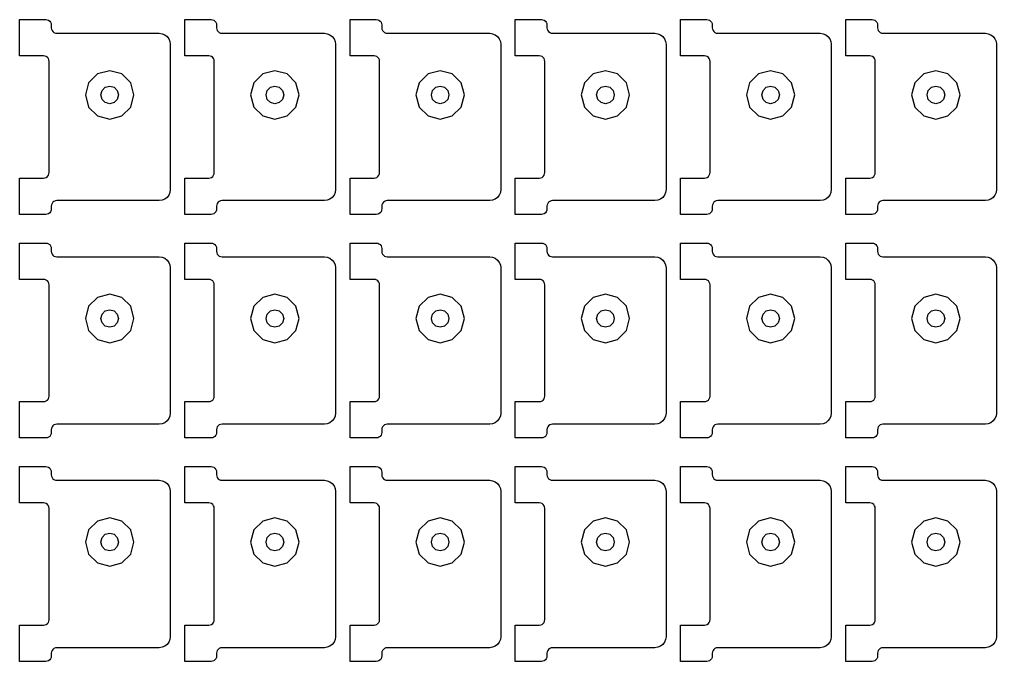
# Model space of a CAD drawing. Extents: x 11 to 212, y 11 to 212.
# Drawn here: x 134.06 to 144.49, y 97.02 to 103.88 of the extents above; entities that cross this region are included whole.
import ezdxf

# ---------------------------------------------------------------- set-up
doc = ezdxf.new("R2010")
doc.units = 0
doc.layers.add('G', color=7, linetype='continuous')

msp = doc.modelspace()

# ---------------------------------------------------------------- linework, layer by layer
at = {"layer": 'G'}
for points in [[(134.318, 102.188), (134.333, 102.19), (134.347, 102.196), (134.359, 102.205), (134.369, 102.218), (134.374, 102.232), (134.376, 102.247), (134.376, 103.435), (134.374, 103.451), (134.369, 103.465), (134.359, 103.477), (134.347, 103.486), (134.333, 103.492), (134.318, 103.494), (134.061, 103.494), (134.061, 103.882), (134.341, 103.882), (134.356, 103.88), (134.371, 103.874), (134.383, 103.865), (134.392, 103.853), (134.398, 103.839), (134.4, 103.824), (134.4, 103.794), (134.402, 103.779), (134.408, 103.765), (134.417, 103.753), (134.429, 103.743), (134.444, 103.737), (134.459, 103.735), (135.553, 103.735), (135.583, 103.731), (135.612, 103.72), (135.636, 103.701), (135.655, 103.676), (135.667, 103.648), (135.671, 103.618), (135.671, 102.065), (135.667, 102.034), (135.655, 102.006), (135.636, 101.982), (135.612, 101.963), (135.583, 101.951), (135.553, 101.947), (134.459, 101.947), (134.444, 101.945), (134.429, 101.939), (134.417, 101.93), (134.408, 101.918), (134.402, 101.903), (134.4, 101.888), (134.4, 101.859), (134.398, 101.844), (134.392, 101.829), (134.383, 101.817), (134.371, 101.808), (134.356, 101.802), (134.341, 101.8), (134.061, 101.8), (134.061, 102.188)], [(136.082, 102.188), (136.098, 102.19), (136.112, 102.196), (136.124, 102.205), (136.133, 102.218), (136.139, 102.232), (136.141, 102.247), (136.141, 103.435), (136.139, 103.451), (136.133, 103.465), (136.124, 103.477), (136.112, 103.486), (136.098, 103.492), (136.082, 103.494), (135.826, 103.494), (135.826, 103.882), (136.106, 103.882), (136.121, 103.88), (136.135, 103.874), (136.147, 103.865), (136.157, 103.853), (136.163, 103.839), (136.165, 103.824), (136.165, 103.794), (136.167, 103.779), (136.173, 103.765), (136.182, 103.753), (136.194, 103.743), (136.208, 103.737), (136.224, 103.735), (137.318, 103.735), (137.348, 103.731), (137.376, 103.72), (137.401, 103.701), (137.42, 103.676), (137.431, 103.648), (137.435, 103.618), (137.435, 102.065), (137.431, 102.034), (137.42, 102.006), (137.401, 101.982), (137.376, 101.963), (137.348, 101.951), (137.318, 101.947), (136.224, 101.947), (136.208, 101.945), (136.194, 101.939), (136.182, 101.93), (136.173, 101.918), (136.167, 101.903), (136.165, 101.888), (136.165, 101.859), (136.163, 101.844), (136.157, 101.829), (136.147, 101.817), (136.135, 101.808), (136.121, 101.802), (136.106, 101.8), (135.826, 101.8), (135.826, 102.188)], [(137.847, 102.188), (137.862, 102.19), (137.876, 102.196), (137.889, 102.205), (137.898, 102.218), (137.904, 102.232), (137.906, 102.247), (137.906, 103.435), (137.904, 103.451), (137.898, 103.465), (137.889, 103.477), (137.876, 103.486), (137.862, 103.492), (137.847, 103.494), (137.591, 103.494), (137.591, 103.882), (137.871, 103.882), (137.886, 103.88), (137.9, 103.874), (137.912, 103.865), (137.922, 103.853), (137.927, 103.839), (137.929, 103.824), (137.929, 103.794), (137.931, 103.779), (137.937, 103.765), (137.947, 103.753), (137.959, 103.743), (137.973, 103.737), (137.988, 103.735), (139.082, 103.735), (139.113, 103.731), (139.141, 103.72), (139.166, 103.701), (139.184, 103.676), (139.196, 103.648), (139.2, 103.618), (139.2, 102.065), (139.196, 102.034), (139.184, 102.006), (139.166, 101.982), (139.141, 101.963), (139.113, 101.951), (139.082, 101.947), (137.988, 101.947), (137.973, 101.945), (137.959, 101.939), (137.947, 101.93), (137.937, 101.918), (137.931, 101.903), (137.929, 101.888), (137.929, 101.859), (137.927, 101.844), (137.922, 101.829), (137.912, 101.817), (137.9, 101.808), (137.886, 101.802), (137.871, 101.8), (137.591, 101.8), (137.591, 102.188)], [(139.612, 102.188), (139.627, 102.19), (139.641, 102.196), (139.653, 102.205), (139.663, 102.218), (139.669, 102.232), (139.671, 102.247), (139.671, 103.435), (139.669, 103.451), (139.663, 103.465), (139.653, 103.477), (139.641, 103.486), (139.627, 103.492), (139.612, 103.494), (139.355, 103.494), (139.355, 103.882), (139.635, 103.882), (139.651, 103.88), (139.665, 103.874), (139.677, 103.865), (139.686, 103.853), (139.692, 103.839), (139.694, 103.824), (139.694, 103.794), (139.696, 103.779), (139.702, 103.765), (139.711, 103.753), (139.724, 103.743), (139.738, 103.737), (139.753, 103.735), (140.847, 103.735), (140.878, 103.731), (140.906, 103.72), (140.93, 103.701), (140.949, 103.676), (140.961, 103.648), (140.965, 103.618), (140.965, 102.065), (140.961, 102.034), (140.949, 102.006), (140.93, 101.982), (140.906, 101.963), (140.878, 101.951), (140.847, 101.947), (139.753, 101.947), (139.738, 101.945), (139.724, 101.939), (139.711, 101.93), (139.702, 101.918), (139.696, 101.903), (139.694, 101.888), (139.694, 101.859), (139.692, 101.844), (139.686, 101.829), (139.677, 101.817), (139.665, 101.808), (139.651, 101.802), (139.635, 101.8), (139.355, 101.8), (139.355, 102.188)], [(141.376, 102.188), (141.392, 102.19), (141.406, 102.196), (141.418, 102.205), (141.427, 102.218), (141.433, 102.232), (141.435, 102.247), (141.435, 103.435), (141.433, 103.451), (141.427, 103.465), (141.418, 103.477), (141.406, 103.486), (141.392, 103.492), (141.376, 103.494), (141.12, 103.494), (141.12, 103.882), (141.4, 103.882), (141.415, 103.88), (141.429, 103.874), (141.442, 103.865), (141.451, 103.853), (141.457, 103.839), (141.459, 103.824), (141.459, 103.794), (141.461, 103.779), (141.467, 103.765), (141.476, 103.753), (141.488, 103.743), (141.502, 103.737), (141.518, 103.735), (142.612, 103.735), (142.642, 103.731), (142.671, 103.72), (142.695, 103.701), (142.714, 103.676), (142.725, 103.648), (142.729, 103.618), (142.729, 102.065), (142.725, 102.034), (142.714, 102.006), (142.695, 101.982), (142.671, 101.963), (142.642, 101.951), (142.612, 101.947), (141.518, 101.947), (141.502, 101.945), (141.488, 101.939), (141.476, 101.93), (141.467, 101.918), (141.461, 101.903), (141.459, 101.888), (141.459, 101.859), (141.457, 101.844), (141.451, 101.829), (141.442, 101.817), (141.429, 101.808), (141.415, 101.802), (141.4, 101.8), (141.12, 101.8), (141.12, 102.188)], [(143.141, 102.188), (143.156, 102.19), (143.171, 102.196), (143.183, 102.205), (143.192, 102.218), (143.198, 102.232), (143.2, 102.247), (143.2, 103.435), (143.198, 103.451), (143.192, 103.465), (143.183, 103.477), (143.171, 103.486), (143.156, 103.492), (143.141, 103.494), (142.885, 103.494), (142.885, 103.882), (143.165, 103.882), (143.18, 103.88), (143.194, 103.874), (143.206, 103.865), (143.216, 103.853), (143.222, 103.839), (143.224, 103.824), (143.224, 103.794), (143.226, 103.779), (143.231, 103.765), (143.241, 103.753), (143.253, 103.743), (143.267, 103.737), (143.282, 103.735), (144.376, 103.735), (144.407, 103.731), (144.435, 103.72), (144.46, 103.701), (144.478, 103.676), (144.49, 103.648), (144.494, 103.618), (144.494, 102.065), (144.49, 102.034), (144.478, 102.006), (144.46, 101.982), (144.435, 101.963), (144.407, 101.951), (144.376, 101.947), (143.282, 101.947), (143.267, 101.945), (143.253, 101.939), (143.241, 101.93), (143.231, 101.918), (143.226, 101.903), (143.224, 101.888), (143.224, 101.859), (143.222, 101.844), (143.216, 101.829), (143.206, 101.817), (143.194, 101.808), (143.18, 101.802), (143.165, 101.8), (142.885, 101.8), (142.885, 102.188)], [(135.248, 102.947), (135.282, 103.076), (135.248, 103.206), (135.153, 103.301), (135.024, 103.335), (134.894, 103.301), (134.799, 103.206), (134.765, 103.076), (134.799, 102.947), (134.894, 102.852), (135.024, 102.818), (135.153, 102.852)], [(137.012, 102.947), (137.047, 103.076), (137.012, 103.206), (136.918, 103.301), (136.788, 103.335), (136.659, 103.301), (136.564, 103.206), (136.529, 103.076), (136.564, 102.947), (136.659, 102.852), (136.788, 102.818), (136.918, 102.852)], [(138.777, 102.947), (138.812, 103.076), (138.777, 103.206), (138.682, 103.301), (138.553, 103.335), (138.424, 103.301), (138.329, 103.206), (138.294, 103.076), (138.329, 102.947), (138.424, 102.852), (138.553, 102.818), (138.682, 102.852)], [(140.542, 102.947), (140.576, 103.076), (140.542, 103.206), (140.447, 103.301), (140.318, 103.335), (140.188, 103.301), (140.093, 103.206), (140.059, 103.076), (140.093, 102.947), (140.188, 102.852), (140.318, 102.818), (140.447, 102.852)], [(142.307, 102.947), (142.341, 103.076), (142.307, 103.206), (142.212, 103.301), (142.082, 103.335), (141.953, 103.301), (141.858, 103.206), (141.824, 103.076), (141.858, 102.947), (141.953, 102.852), (142.082, 102.818), (142.212, 102.852)], [(144.071, 102.947), (144.106, 103.076), (144.071, 103.206), (143.976, 103.301), (143.847, 103.335), (143.718, 103.301), (143.623, 103.206), (143.588, 103.076), (143.623, 102.947), (143.718, 102.852), (143.847, 102.818), (143.976, 102.852)], [(135.118, 103.076), (135.105, 103.029), (135.071, 102.995), (135.024, 102.982), (134.976, 102.995), (134.942, 103.029), (134.929, 103.076), (134.942, 103.124), (134.976, 103.158), (135.024, 103.171), (135.071, 103.158), (135.105, 103.124)], [(136.882, 103.076), (136.87, 103.029), (136.835, 102.995), (136.788, 102.982), (136.741, 102.995), (136.707, 103.029), (136.694, 103.076), (136.707, 103.124), (136.741, 103.158), (136.788, 103.171), (136.835, 103.158), (136.87, 103.124)], [(138.647, 103.076), (138.634, 103.029), (138.6, 102.995), (138.553, 102.982), (138.506, 102.995), (138.471, 103.029), (138.459, 103.076), (138.471, 103.124), (138.506, 103.158), (138.553, 103.171), (138.6, 103.158), (138.634, 103.124)], [(140.412, 103.076), (140.399, 103.029), (140.365, 102.995), (140.318, 102.982), (140.271, 102.995), (140.236, 103.029), (140.224, 103.076), (140.236, 103.124), (140.271, 103.158), (140.318, 103.171), (140.365, 103.158), (140.399, 103.124)], [(142.176, 103.076), (142.164, 103.029), (142.129, 102.995), (142.082, 102.982), (142.035, 102.995), (142.001, 103.029), (141.988, 103.076), (142.001, 103.124), (142.035, 103.158), (142.082, 103.171), (142.129, 103.158), (142.164, 103.124)], [(143.941, 103.076), (143.929, 103.029), (143.894, 102.995), (143.847, 102.982), (143.8, 102.995), (143.766, 103.029), (143.753, 103.076), (143.766, 103.124), (143.8, 103.158), (143.847, 103.171), (143.894, 103.158), (143.929, 103.124)], [(134.318, 99.8), (134.333, 99.802), (134.347, 99.808), (134.359, 99.817), (134.369, 99.829), (134.374, 99.844), (134.376, 99.859), (134.376, 101.047), (134.374, 101.062), (134.369, 101.076), (134.359, 101.089), (134.347, 101.098), (134.333, 101.104), (134.318, 101.106), (134.061, 101.106), (134.061, 101.494), (134.341, 101.494), (134.356, 101.492), (134.371, 101.486), (134.383, 101.477), (134.392, 101.465), (134.398, 101.451), (134.4, 101.435), (134.4, 101.406), (134.402, 101.391), (134.408, 101.376), (134.417, 101.364), (134.429, 101.355), (134.444, 101.349), (134.459, 101.347), (135.553, 101.347), (135.583, 101.343), (135.612, 101.331), (135.636, 101.313), (135.655, 101.288), (135.667, 101.26), (135.671, 101.229), (135.671, 99.676), (135.667, 99.646), (135.655, 99.618), (135.636, 99.593), (135.612, 99.575), (135.583, 99.563), (135.553, 99.559), (134.459, 99.559), (134.444, 99.557), (134.429, 99.551), (134.417, 99.542), (134.408, 99.529), (134.402, 99.515), (134.4, 99.5), (134.4, 99.471), (134.398, 99.455), (134.392, 99.441), (134.383, 99.429), (134.371, 99.42), (134.356, 99.414), (134.341, 99.412), (134.061, 99.412), (134.061, 99.8)], [(136.082, 99.8), (136.098, 99.802), (136.112, 99.808), (136.124, 99.817), (136.133, 99.829), (136.139, 99.844), (136.141, 99.859), (136.141, 101.047), (136.139, 101.062), (136.133, 101.076), (136.124, 101.089), (136.112, 101.098), (136.098, 101.104), (136.082, 101.106), (135.826, 101.106), (135.826, 101.494), (136.106, 101.494), (136.121, 101.492), (136.135, 101.486), (136.147, 101.477), (136.157, 101.465), (136.163, 101.451), (136.165, 101.435), (136.165, 101.406), (136.167, 101.391), (136.173, 101.376), (136.182, 101.364), (136.194, 101.355), (136.208, 101.349), (136.224, 101.347), (137.318, 101.347), (137.348, 101.343), (137.376, 101.331), (137.401, 101.313), (137.42, 101.288), (137.431, 101.26), (137.435, 101.229), (137.435, 99.676), (137.431, 99.646), (137.42, 99.618), (137.401, 99.593), (137.376, 99.575), (137.348, 99.563), (137.318, 99.559), (136.224, 99.559), (136.208, 99.557), (136.194, 99.551), (136.182, 99.542), (136.173, 99.529), (136.167, 99.515), (136.165, 99.5), (136.165, 99.471), (136.163, 99.455), (136.157, 99.441), (136.147, 99.429), (136.135, 99.42), (136.121, 99.414), (136.106, 99.412), (135.826, 99.412), (135.826, 99.8)], [(137.847, 99.8), (137.862, 99.802), (137.876, 99.808), (137.889, 99.817), (137.898, 99.829), (137.904, 99.844), (137.906, 99.859), (137.906, 101.047), (137.904, 101.062), (137.898, 101.076), (137.889, 101.089), (137.876, 101.098), (137.862, 101.104), (137.847, 101.106), (137.591, 101.106), (137.591, 101.494), (137.871, 101.494), (137.886, 101.492), (137.9, 101.486), (137.912, 101.477), (137.922, 101.465), (137.927, 101.451), (137.929, 101.435), (137.929, 101.406), (137.931, 101.391), (137.937, 101.376), (137.947, 101.364), (137.959, 101.355), (137.973, 101.349), (137.988, 101.347), (139.082, 101.347), (139.113, 101.343), (139.141, 101.331), (139.166, 101.313), (139.184, 101.288), (139.196, 101.26), (139.2, 101.229), (139.2, 99.676), (139.196, 99.646), (139.184, 99.618), (139.166, 99.593), (139.141, 99.575), (139.113, 99.563), (139.082, 99.559), (137.988, 99.559), (137.973, 99.557), (137.959, 99.551), (137.947, 99.542), (137.937, 99.529), (137.931, 99.515), (137.929, 99.5), (137.929, 99.471), (137.927, 99.455), (137.922, 99.441), (137.912, 99.429), (137.9, 99.42), (137.886, 99.414), (137.871, 99.412), (137.591, 99.412), (137.591, 99.8)], [(139.612, 99.8), (139.627, 99.802), (139.641, 99.808), (139.653, 99.817), (139.663, 99.829), (139.669, 99.844), (139.671, 99.859), (139.671, 101.047), (139.669, 101.062), (139.663, 101.076), (139.653, 101.089), (139.641, 101.098), (139.627, 101.104), (139.612, 101.106), (139.355, 101.106), (139.355, 101.494), (139.635, 101.494), (139.651, 101.492), (139.665, 101.486), (139.677, 101.477), (139.686, 101.465), (139.692, 101.451), (139.694, 101.435), (139.694, 101.406), (139.696, 101.391), (139.702, 101.376), (139.711, 101.364), (139.724, 101.355), (139.738, 101.349), (139.753, 101.347), (140.847, 101.347), (140.878, 101.343), (140.906, 101.331), (140.93, 101.313), (140.949, 101.288), (140.961, 101.26), (140.965, 101.229), (140.965, 99.676), (140.961, 99.646), (140.949, 99.618), (140.93, 99.593), (140.906, 99.575), (140.878, 99.563), (140.847, 99.559), (139.753, 99.559), (139.738, 99.557), (139.724, 99.551), (139.711, 99.542), (139.702, 99.529), (139.696, 99.515), (139.694, 99.5), (139.694, 99.471), (139.692, 99.455), (139.686, 99.441), (139.677, 99.429), (139.665, 99.42), (139.651, 99.414), (139.635, 99.412), (139.355, 99.412), (139.355, 99.8)], [(141.376, 99.8), (141.392, 99.802), (141.406, 99.808), (141.418, 99.817), (141.427, 99.829), (141.433, 99.844), (141.435, 99.859), (141.435, 101.047), (141.433, 101.062), (141.427, 101.076), (141.418, 101.089), (141.406, 101.098), (141.392, 101.104), (141.376, 101.106), (141.12, 101.106), (141.12, 101.494), (141.4, 101.494), (141.415, 101.492), (141.429, 101.486), (141.442, 101.477), (141.451, 101.465), (141.457, 101.451), (141.459, 101.435), (141.459, 101.406), (141.461, 101.391), (141.467, 101.376), (141.476, 101.364), (141.488, 101.355), (141.502, 101.349), (141.518, 101.347), (142.612, 101.347), (142.642, 101.343), (142.671, 101.331), (142.695, 101.313), (142.714, 101.288), (142.725, 101.26), (142.729, 101.229), (142.729, 99.676), (142.725, 99.646), (142.714, 99.618), (142.695, 99.593), (142.671, 99.575), (142.642, 99.563), (142.612, 99.559), (141.518, 99.559), (141.502, 99.557), (141.488, 99.551), (141.476, 99.542), (141.467, 99.529), (141.461, 99.515), (141.459, 99.5), (141.459, 99.471), (141.457, 99.455), (141.451, 99.441), (141.442, 99.429), (141.429, 99.42), (141.415, 99.414), (141.4, 99.412), (141.12, 99.412), (141.12, 99.8)], [(143.141, 99.8), (143.156, 99.802), (143.171, 99.808), (143.183, 99.817), (143.192, 99.829), (143.198, 99.844), (143.2, 99.859), (143.2, 101.047), (143.198, 101.062), (143.192, 101.076), (143.183, 101.089), (143.171, 101.098), (143.156, 101.104), (143.141, 101.106), (142.885, 101.106), (142.885, 101.494), (143.165, 101.494), (143.18, 101.492), (143.194, 101.486), (143.206, 101.477), (143.216, 101.465), (143.222, 101.451), (143.224, 101.435), (143.224, 101.406), (143.226, 101.391), (143.231, 101.376), (143.241, 101.364), (143.253, 101.355), (143.267, 101.349), (143.282, 101.347), (144.376, 101.347), (144.407, 101.343), (144.435, 101.331), (144.46, 101.313), (144.478, 101.288), (144.49, 101.26), (144.494, 101.229), (144.494, 99.676), (144.49, 99.646), (144.478, 99.618), (144.46, 99.593), (144.435, 99.575), (144.407, 99.563), (144.376, 99.559), (143.282, 99.559), (143.267, 99.557), (143.253, 99.551), (143.241, 99.542), (143.231, 99.529), (143.226, 99.515), (143.224, 99.5), (143.224, 99.471), (143.222, 99.455), (143.216, 99.441), (143.206, 99.429), (143.194, 99.42), (143.18, 99.414), (143.165, 99.412), (142.885, 99.412), (142.885, 99.8)], [(135.248, 100.559), (135.282, 100.688), (135.248, 100.818), (135.153, 100.912), (135.024, 100.947), (134.894, 100.912), (134.799, 100.818), (134.765, 100.688), (134.799, 100.559), (134.894, 100.464), (135.024, 100.429), (135.153, 100.464)], [(137.012, 100.559), (137.047, 100.688), (137.012, 100.818), (136.918, 100.912), (136.788, 100.947), (136.659, 100.912), (136.564, 100.818), (136.529, 100.688), (136.564, 100.559), (136.659, 100.464), (136.788, 100.429), (136.918, 100.464)], [(138.777, 100.559), (138.812, 100.688), (138.777, 100.818), (138.682, 100.912), (138.553, 100.947), (138.424, 100.912), (138.329, 100.818), (138.294, 100.688), (138.329, 100.559), (138.424, 100.464), (138.553, 100.429), (138.682, 100.464)], [(140.542, 100.559), (140.576, 100.688), (140.542, 100.818), (140.447, 100.912), (140.318, 100.947), (140.188, 100.912), (140.093, 100.818), (140.059, 100.688), (140.093, 100.559), (140.188, 100.464), (140.318, 100.429), (140.447, 100.464)], [(142.307, 100.559), (142.341, 100.688), (142.307, 100.818), (142.212, 100.912), (142.082, 100.947), (141.953, 100.912), (141.858, 100.818), (141.824, 100.688), (141.858, 100.559), (141.953, 100.464), (142.082, 100.429), (142.212, 100.464)], [(144.071, 100.559), (144.106, 100.688), (144.071, 100.818), (143.976, 100.912), (143.847, 100.947), (143.718, 100.912), (143.623, 100.818), (143.588, 100.688), (143.623, 100.559), (143.718, 100.464), (143.847, 100.429), (143.976, 100.464)], [(135.118, 100.688), (135.105, 100.641), (135.071, 100.607), (135.024, 100.594), (134.976, 100.607), (134.942, 100.641), (134.929, 100.688), (134.942, 100.735), (134.976, 100.77), (135.024, 100.782), (135.071, 100.77), (135.105, 100.735)], [(136.882, 100.688), (136.87, 100.641), (136.835, 100.607), (136.788, 100.594), (136.741, 100.607), (136.707, 100.641), (136.694, 100.688), (136.707, 100.735), (136.741, 100.77), (136.788, 100.782), (136.835, 100.77), (136.87, 100.735)], [(138.647, 100.688), (138.634, 100.641), (138.6, 100.607), (138.553, 100.594), (138.506, 100.607), (138.471, 100.641), (138.459, 100.688), (138.471, 100.735), (138.506, 100.77), (138.553, 100.782), (138.6, 100.77), (138.634, 100.735)], [(140.412, 100.688), (140.399, 100.641), (140.365, 100.607), (140.318, 100.594), (140.271, 100.607), (140.236, 100.641), (140.224, 100.688), (140.236, 100.735), (140.271, 100.77), (140.318, 100.782), (140.365, 100.77), (140.399, 100.735)], [(142.176, 100.688), (142.164, 100.641), (142.129, 100.607), (142.082, 100.594), (142.035, 100.607), (142.001, 100.641), (141.988, 100.688), (142.001, 100.735), (142.035, 100.77), (142.082, 100.782), (142.129, 100.77), (142.164, 100.735)], [(143.941, 100.688), (143.929, 100.641), (143.894, 100.607), (143.847, 100.594), (143.8, 100.607), (143.766, 100.641), (143.753, 100.688), (143.766, 100.735), (143.8, 100.77), (143.847, 100.782), (143.894, 100.77), (143.929, 100.735)], [(134.318, 97.412), (134.333, 97.414), (134.347, 97.42), (134.359, 97.429), (134.369, 97.441), (134.374, 97.455), (134.376, 97.471), (134.376, 98.659), (134.374, 98.674), (134.369, 98.688), (134.359, 98.7), (134.347, 98.71), (134.333, 98.716), (134.318, 98.718), (134.061, 98.718), (134.061, 99.106), (134.341, 99.106), (134.356, 99.104), (134.371, 99.098), (134.383, 99.089), (134.392, 99.076), (134.398, 99.062), (134.4, 99.047), (134.4, 99.018), (134.402, 99.002), (134.408, 98.988), (134.417, 98.976), (134.429, 98.967), (134.444, 98.961), (134.459, 98.959), (135.553, 98.959), (135.583, 98.955), (135.612, 98.943), (135.636, 98.924), (135.655, 98.9), (135.667, 98.872), (135.671, 98.841), (135.671, 97.288), (135.667, 97.258), (135.655, 97.229), (135.636, 97.205), (135.612, 97.186), (135.583, 97.175), (135.553, 97.171), (134.459, 97.171), (134.444, 97.169), (134.429, 97.163), (134.417, 97.153), (134.408, 97.141), (134.402, 97.127), (134.4, 97.112), (134.4, 97.082), (134.398, 97.067), (134.392, 97.053), (134.383, 97.041), (134.371, 97.031), (134.356, 97.026), (134.341, 97.024), (134.061, 97.024), (134.061, 97.412)], [(136.082, 97.412), (136.098, 97.414), (136.112, 97.42), (136.124, 97.429), (136.133, 97.441), (136.139, 97.455), (136.141, 97.471), (136.141, 98.659), (136.139, 98.674), (136.133, 98.688), (136.124, 98.7), (136.112, 98.71), (136.098, 98.716), (136.082, 98.718), (135.826, 98.718), (135.826, 99.106), (136.106, 99.106), (136.121, 99.104), (136.135, 99.098), (136.147, 99.089), (136.157, 99.076), (136.163, 99.062), (136.165, 99.047), (136.165, 99.018), (136.167, 99.002), (136.173, 98.988), (136.182, 98.976), (136.194, 98.967), (136.208, 98.961), (136.224, 98.959), (137.318, 98.959), (137.348, 98.955), (137.376, 98.943), (137.401, 98.924), (137.42, 98.9), (137.431, 98.872), (137.435, 98.841), (137.435, 97.288), (137.431, 97.258), (137.42, 97.229), (137.401, 97.205), (137.376, 97.186), (137.348, 97.175), (137.318, 97.171), (136.224, 97.171), (136.208, 97.169), (136.194, 97.163), (136.182, 97.153), (136.173, 97.141), (136.167, 97.127), (136.165, 97.112), (136.165, 97.082), (136.163, 97.067), (136.157, 97.053), (136.147, 97.041), (136.135, 97.031), (136.121, 97.026), (136.106, 97.024), (135.826, 97.024), (135.826, 97.412)], [(137.847, 97.412), (137.862, 97.414), (137.876, 97.42), (137.889, 97.429), (137.898, 97.441), (137.904, 97.455), (137.906, 97.471), (137.906, 98.659), (137.904, 98.674), (137.898, 98.688), (137.889, 98.7), (137.876, 98.71), (137.862, 98.716), (137.847, 98.718), (137.591, 98.718), (137.591, 99.106), (137.871, 99.106), (137.886, 99.104), (137.9, 99.098), (137.912, 99.089), (137.922, 99.076), (137.927, 99.062), (137.929, 99.047), (137.929, 99.018), (137.931, 99.002), (137.937, 98.988), (137.947, 98.976), (137.959, 98.967), (137.973, 98.961), (137.988, 98.959), (139.082, 98.959), (139.113, 98.955), (139.141, 98.943), (139.166, 98.924), (139.184, 98.9), (139.196, 98.872), (139.2, 98.841), (139.2, 97.288), (139.196, 97.258), (139.184, 97.229), (139.166, 97.205), (139.141, 97.186), (139.113, 97.175), (139.082, 97.171), (137.988, 97.171), (137.973, 97.169), (137.959, 97.163), (137.947, 97.153), (137.937, 97.141), (137.931, 97.127), (137.929, 97.112), (137.929, 97.082), (137.927, 97.067), (137.922, 97.053), (137.912, 97.041), (137.9, 97.031), (137.886, 97.026), (137.871, 97.024), (137.591, 97.024), (137.591, 97.412)], [(139.612, 97.412), (139.627, 97.414), (139.641, 97.42), (139.653, 97.429), (139.663, 97.441), (139.669, 97.455), (139.671, 97.471), (139.671, 98.659), (139.669, 98.674), (139.663, 98.688), (139.653, 98.7), (139.641, 98.71), (139.627, 98.716), (139.612, 98.718), (139.355, 98.718), (139.355, 99.106), (139.635, 99.106), (139.651, 99.104), (139.665, 99.098), (139.677, 99.089), (139.686, 99.076), (139.692, 99.062), (139.694, 99.047), (139.694, 99.018), (139.696, 99.002), (139.702, 98.988), (139.711, 98.976), (139.724, 98.967), (139.738, 98.961), (139.753, 98.959), (140.847, 98.959), (140.878, 98.955), (140.906, 98.943), (140.93, 98.924), (140.949, 98.9), (140.961, 98.872), (140.965, 98.841), (140.965, 97.288), (140.961, 97.258), (140.949, 97.229), (140.93, 97.205), (140.906, 97.186), (140.878, 97.175), (140.847, 97.171), (139.753, 97.171), (139.738, 97.169), (139.724, 97.163), (139.711, 97.153), (139.702, 97.141), (139.696, 97.127), (139.694, 97.112), (139.694, 97.082), (139.692, 97.067), (139.686, 97.053), (139.677, 97.041), (139.665, 97.031), (139.651, 97.026), (139.635, 97.024), (139.355, 97.024), (139.355, 97.412)], [(141.376, 97.412), (141.392, 97.414), (141.406, 97.42), (141.418, 97.429), (141.427, 97.441), (141.433, 97.455), (141.435, 97.471), (141.435, 98.659), (141.433, 98.674), (141.427, 98.688), (141.418, 98.7), (141.406, 98.71), (141.392, 98.716), (141.376, 98.718), (141.12, 98.718), (141.12, 99.106), (141.4, 99.106), (141.415, 99.104), (141.429, 99.098), (141.442, 99.089), (141.451, 99.076), (141.457, 99.062), (141.459, 99.047), (141.459, 99.018), (141.461, 99.002), (141.467, 98.988), (141.476, 98.976), (141.488, 98.967), (141.502, 98.961), (141.518, 98.959), (142.612, 98.959), (142.642, 98.955), (142.671, 98.943), (142.695, 98.924), (142.714, 98.9), (142.725, 98.872), (142.729, 98.841), (142.729, 97.288), (142.725, 97.258), (142.714, 97.229), (142.695, 97.205), (142.671, 97.186), (142.642, 97.175), (142.612, 97.171), (141.518, 97.171), (141.502, 97.169), (141.488, 97.163), (141.476, 97.153), (141.467, 97.141), (141.461, 97.127), (141.459, 97.112), (141.459, 97.082), (141.457, 97.067), (141.451, 97.053), (141.442, 97.041), (141.429, 97.031), (141.415, 97.026), (141.4, 97.024), (141.12, 97.024), (141.12, 97.412)], [(143.141, 97.412), (143.156, 97.414), (143.171, 97.42), (143.183, 97.429), (143.192, 97.441), (143.198, 97.455), (143.2, 97.471), (143.2, 98.659), (143.198, 98.674), (143.192, 98.688), (143.183, 98.7), (143.171, 98.71), (143.156, 98.716), (143.141, 98.718), (142.885, 98.718), (142.885, 99.106), (143.165, 99.106), (143.18, 99.104), (143.194, 99.098), (143.206, 99.089), (143.216, 99.076), (143.222, 99.062), (143.224, 99.047), (143.224, 99.018), (143.226, 99.002), (143.231, 98.988), (143.241, 98.976), (143.253, 98.967), (143.267, 98.961), (143.282, 98.959), (144.376, 98.959), (144.407, 98.955), (144.435, 98.943), (144.46, 98.924), (144.478, 98.9), (144.49, 98.872), (144.494, 98.841), (144.494, 97.288), (144.49, 97.258), (144.478, 97.229), (144.46, 97.205), (144.435, 97.186), (144.407, 97.175), (144.376, 97.171), (143.282, 97.171), (143.267, 97.169), (143.253, 97.163), (143.241, 97.153), (143.231, 97.141), (143.226, 97.127), (143.224, 97.112), (143.224, 97.082), (143.222, 97.067), (143.216, 97.053), (143.206, 97.041), (143.194, 97.031), (143.18, 97.026), (143.165, 97.024), (142.885, 97.024), (142.885, 97.412)], [(135.248, 98.171), (135.282, 98.3), (135.248, 98.429), (135.153, 98.524), (135.024, 98.559), (134.894, 98.524), (134.799, 98.429), (134.765, 98.3), (134.799, 98.171), (134.894, 98.076), (135.024, 98.041), (135.153, 98.076)], [(137.012, 98.171), (137.047, 98.3), (137.012, 98.429), (136.918, 98.524), (136.788, 98.559), (136.659, 98.524), (136.564, 98.429), (136.529, 98.3), (136.564, 98.171), (136.659, 98.076), (136.788, 98.041), (136.918, 98.076)], [(138.777, 98.171), (138.812, 98.3), (138.777, 98.429), (138.682, 98.524), (138.553, 98.559), (138.424, 98.524), (138.329, 98.429), (138.294, 98.3), (138.329, 98.171), (138.424, 98.076), (138.553, 98.041), (138.682, 98.076)], [(140.542, 98.171), (140.576, 98.3), (140.542, 98.429), (140.447, 98.524), (140.318, 98.559), (140.188, 98.524), (140.093, 98.429), (140.059, 98.3), (140.093, 98.171), (140.188, 98.076), (140.318, 98.041), (140.447, 98.076)], [(142.307, 98.171), (142.341, 98.3), (142.307, 98.429), (142.212, 98.524), (142.082, 98.559), (141.953, 98.524), (141.858, 98.429), (141.824, 98.3), (141.858, 98.171), (141.953, 98.076), (142.082, 98.041), (142.212, 98.076)], [(144.071, 98.171), (144.106, 98.3), (144.071, 98.429), (143.976, 98.524), (143.847, 98.559), (143.718, 98.524), (143.623, 98.429), (143.588, 98.3), (143.623, 98.171), (143.718, 98.076), (143.847, 98.041), (143.976, 98.076)], [(135.118, 98.3), (135.105, 98.253), (135.071, 98.218), (135.024, 98.206), (134.976, 98.218), (134.942, 98.253), (134.929, 98.3), (134.942, 98.347), (134.976, 98.382), (135.024, 98.394), (135.071, 98.382), (135.105, 98.347)], [(136.882, 98.3), (136.87, 98.253), (136.835, 98.218), (136.788, 98.206), (136.741, 98.218), (136.707, 98.253), (136.694, 98.3), (136.707, 98.347), (136.741, 98.382), (136.788, 98.394), (136.835, 98.382), (136.87, 98.347)], [(138.647, 98.3), (138.634, 98.253), (138.6, 98.218), (138.553, 98.206), (138.506, 98.218), (138.471, 98.253), (138.459, 98.3), (138.471, 98.347), (138.506, 98.382), (138.553, 98.394), (138.6, 98.382), (138.634, 98.347)], [(140.412, 98.3), (140.399, 98.253), (140.365, 98.218), (140.318, 98.206), (140.271, 98.218), (140.236, 98.253), (140.224, 98.3), (140.236, 98.347), (140.271, 98.382), (140.318, 98.394), (140.365, 98.382), (140.399, 98.347)], [(142.176, 98.3), (142.164, 98.253), (142.129, 98.218), (142.082, 98.206), (142.035, 98.218), (142.001, 98.253), (141.988, 98.3), (142.001, 98.347), (142.035, 98.382), (142.082, 98.394), (142.129, 98.382), (142.164, 98.347)], [(143.941, 98.3), (143.929, 98.253), (143.894, 98.218), (143.847, 98.206), (143.8, 98.218), (143.766, 98.253), (143.753, 98.3), (143.766, 98.347), (143.8, 98.382), (143.847, 98.394), (143.894, 98.382), (143.929, 98.347)]]:
    msp.add_lwpolyline(points, close=True, dxfattribs=at)

doc.saveas('drawing.dxf')
